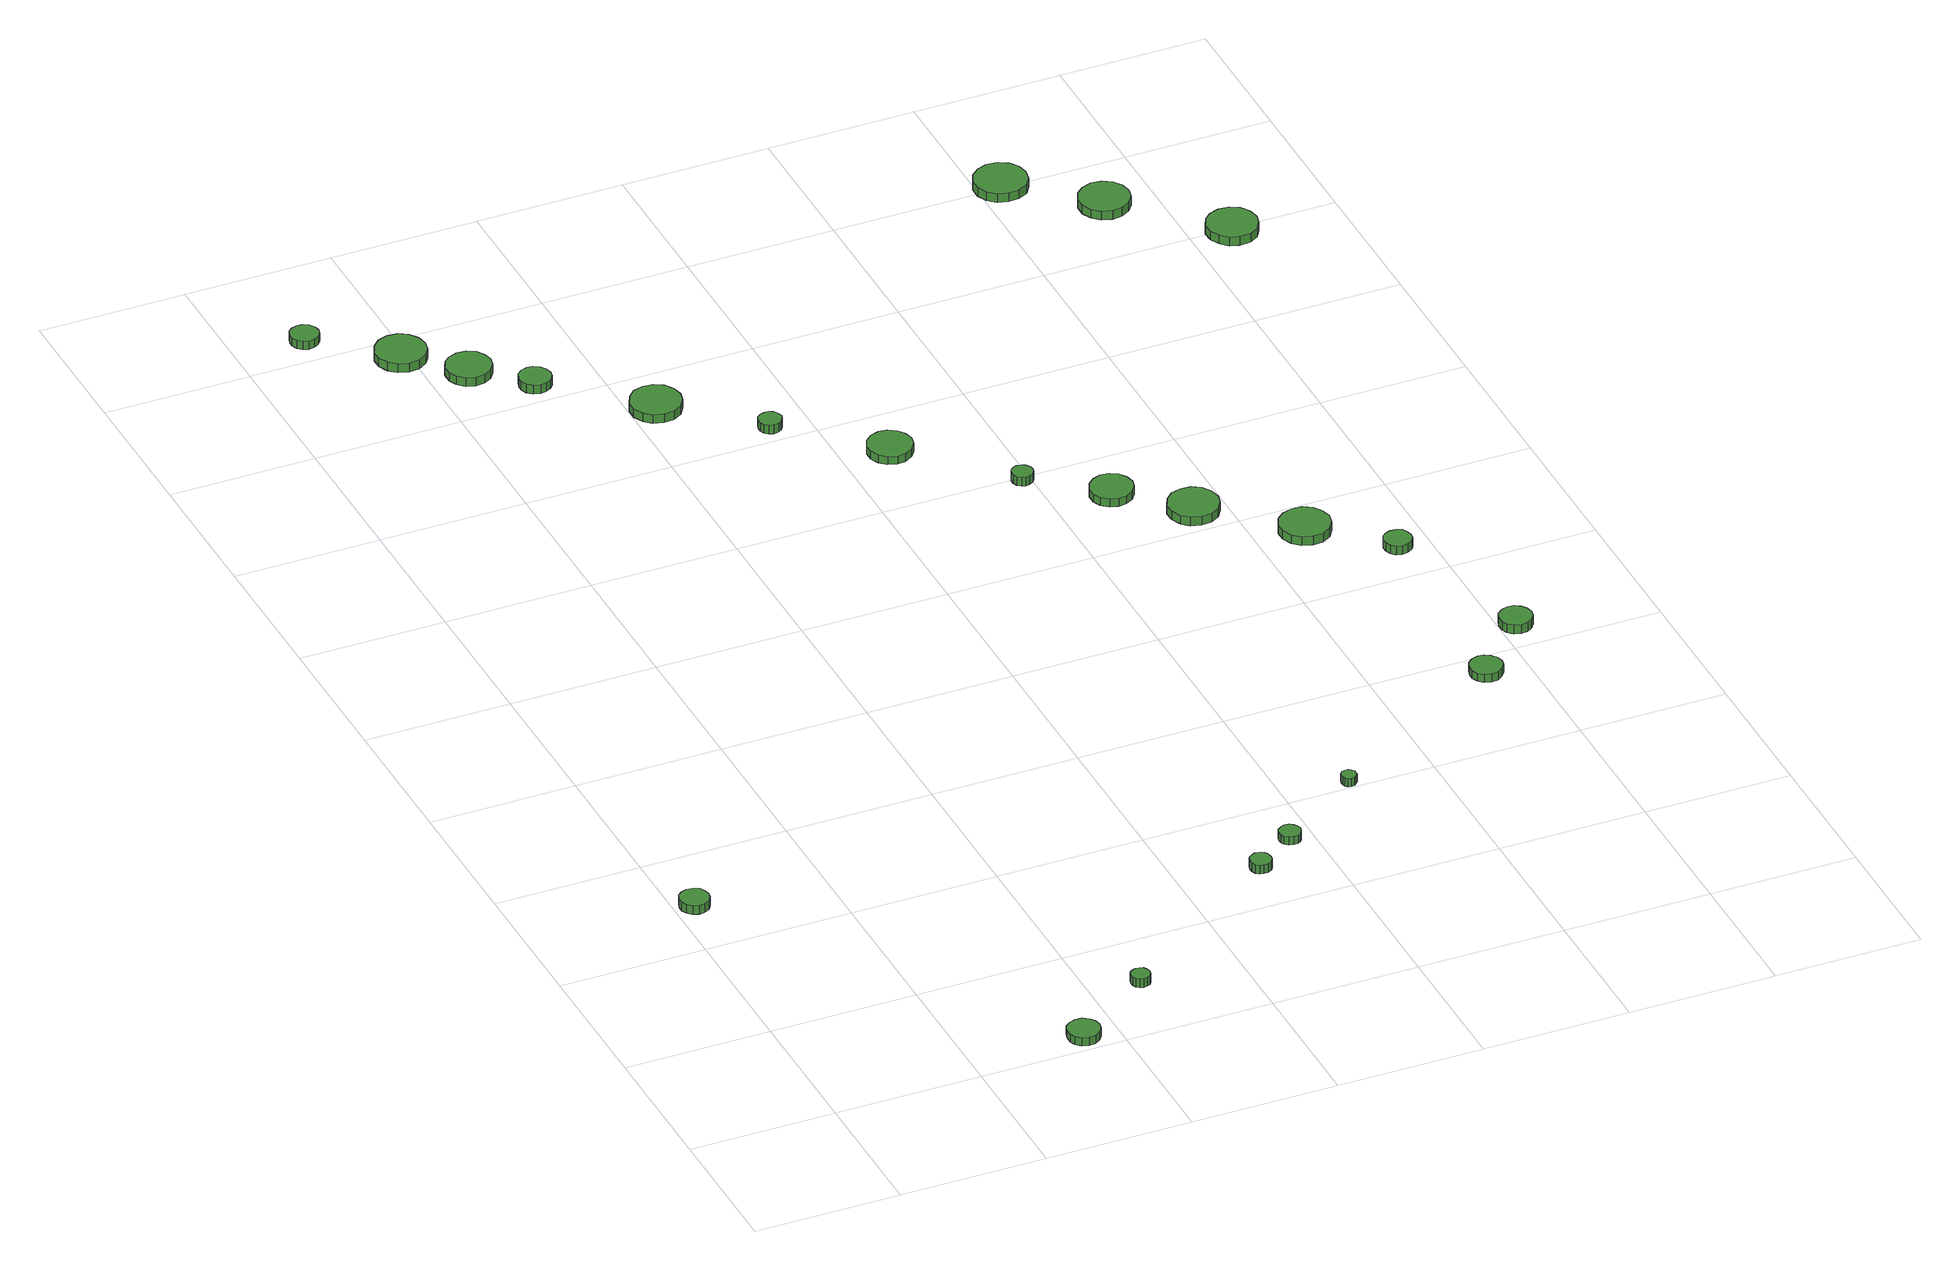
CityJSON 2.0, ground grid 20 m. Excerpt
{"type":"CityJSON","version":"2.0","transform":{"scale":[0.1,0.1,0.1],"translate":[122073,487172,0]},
"CityObjects":{
"tree1":{"type":"SolitaryVegetationObject","attributes":{"function":"something"},"geometry":[{"type":"MultiSurface","lod":"1","boundaries":[[[0,1,2,3,4,5,6,7,8,9,10,11,12,13,14]],[[15,16,17,18,19,20,21,22,23,24,25,26,27,28,29]],[[0,29,28,1]],[[1,28,27,2]],[[2,27,26,3]],[[3,26,25,4]],[[4,25,24,5]],[[5,24,23,6]],[[6,23,22,7]],[[7,22,21,8]],[[8,21,20,9]],[[9,20,19,10]],[[10,19,18,11]],[[11,18,17,12]],[[12,17,16,13]],[[13,16,15,14]],[[14,15,29,0]]]}]},
"tree2":{"type":"SolitaryVegetationObject","attributes":{"function":"something"},"geometry":[{"type":"MultiSurface","lod":"1","boundaries":[[[30,31,32,33,34,35,36,37,38,39,40,41,42,43,44]],[[45,46,47,48,49,50,51,52,53,54,55,56,57,58,59]],[[30,59,58,31]],[[31,58,57,32]],[[32,57,56,33]],[[33,56,55,34]],[[34,55,54,35]],[[35,54,53,36]],[[36,53,52,37]],[[37,52,51,38]],[[38,51,50,39]],[[39,50,49,40]],[[40,49,48,41]],[[41,48,47,42]],[[42,47,46,43]],[[43,46,45,44]],[[44,45,59,30]]]}]},
"tree3":{"type":"SolitaryVegetationObject","attributes":{"function":"something"},"geometry":[{"type":"MultiSurface","lod":"1","boundaries":[[[60,61,62,63,64,65,66,67,68,69,70,71,72,73,74]],[[75,76,77,78,79,80,81,82,83,84,85,86,87,88,89]],[[60,89,88,61]],[[61,88,87,62]],[[62,87,86,63]],[[63,86,85,64]],[[64,85,84,65]],[[65,84,83,66]],[[66,83,82,67]],[[67,82,81,68]],[[68,81,80,69]],[[69,80,79,70]],[[70,79,78,71]],[[71,78,77,72]],[[72,77,76,73]],[[73,76,75,74]],[[74,75,89,60]]]}]},
"tree4":{"type":"SolitaryVegetationObject","attributes":{"function":"something"},"geometry":[{"type":"MultiSurface","lod":"1","boundaries":[[[90,91,92,93,94,95,96,97,98,99,100,101,102,103,104]],[[105,106,107,108,109,110,111,112,113,114,115,116,117,118,119]],[[90,119,118,91]],[[91,118,117,92]],[[92,117,116,93]],[[93,116,115,94]],[[94,115,114,95]],[[95,114,113,96]],[[96,113,112,97]],[[97,112,111,98]],[[98,111,110,99]],[[99,110,109,100]],[[100,109,108,101]],[[101,108,107,102]],[[102,107,106,103]],[[103,106,105,104]],[[104,105,119,90]]]}]},
"tree5":{"type":"SolitaryVegetationObject","attributes":{"function":"something"},"geometry":[{"type":"MultiSurface","lod":"1","boundaries":[[[120,121,122,123,124,125,126,127,128,129,130,131,132,133,134]],[[135,136,137,138,139,140,141,142,143,144,145,146,147,148,149]],[[120,149,148,121]],[[121,148,147,122]],[[122,147,146,123]],[[123,146,145,124]],[[124,145,144,125]],[[125,144,143,126]],[[126,143,142,127]],[[127,142,141,128]],[[128,141,140,129]],[[129,140,139,130]],[[130,139,138,131]],[[131,138,137,132]],[[132,137,136,133]],[[133,136,135,134]],[[134,135,149,120]]]}]},
"tree6":{"type":"SolitaryVegetationObject","attributes":{"function":"something"},"geometry":[{"type":"MultiSurface","lod":"1","boundaries":[[[150,151,152,153,154,155,156,157,158,159,160,161,162,163,164]],[[165,166,167,168,169,170,171,172,173,174,175,176,177,178,179]],[[150,179,178,151]],[[151,178,177,152]],[[152,177,176,153]],[[153,176,175,154]],[[154,175,174,155]],[[155,174,173,156]],[[156,173,172,157]],[[157,172,171,158]],[[158,171,170,159]],[[159,170,169,160]],[[160,169,168,161]],[[161,168,167,162]],[[162,167,166,163]],[[163,166,165,164]],[[164,165,179,150]]]}]},
"tree7":{"type":"SolitaryVegetationObject","attributes":{"function":"something"},"geometry":[{"type":"MultiSurface","lod":"1","boundaries":[[[180,181,182,183,184,185,186,187,188,189,190,191,192,193,194]],[[195,196,197,198,199,200,201,202,203,204,205,206,207,208,209]],[[180,209,208,181]],[[181,208,207,182]],[[182,207,206,183]],[[183,206,205,184]],[[184,205,204,185]],[[185,204,203,186]],[[186,203,202,187]],[[187,202,201,188]],[[188,201,200,189]],[[189,200,199,190]],[[190,199,198,191]],[[191,198,197,192]],[[192,197,196,193]],[[193,196,195,194]],[[194,195,209,180]]]}]},
"tree8":{"type":"SolitaryVegetationObject","attributes":{"function":"something"},"geometry":[{"type":"MultiSurface","lod":"1","boundaries":[[[210,211,212,213,214,215,216,217,218,219,220,221,222,223,224]],[[225,226,227,228,229,230,231,232,233,234,235,236,237,238,239]],[[210,239,238,211]],[[211,238,237,212]],[[212,237,236,213]],[[213,236,235,214]],[[214,235,234,215]],[[215,234,233,216]],[[216,233,232,217]],[[217,232,231,218]],[[218,231,230,219]],[[219,230,229,220]],[[220,229,228,221]],[[221,228,227,222]],[[222,227,226,223]],[[223,226,225,224]],[[224,225,239,210]]]}]},
"tree9":{"type":"SolitaryVegetationObject","attributes":{"function":"something"},"geometry":[{"type":"MultiSurface","lod":"1","boundaries":[[[240,241,242,243,244,245,246,247,248,249,250,251,252,253,254]],[[255,256,257,258,259,260,261,262,263,264,265,266,267,268,269]],[[240,269,268,241]],[[241,268,267,242]],[[242,267,266,243]],[[243,266,265,244]],[[244,265,264,245]],[[245,264,263,246]],[[246,263,262,247]],[[247,262,261,248]],[[248,261,260,249]],[[249,260,259,250]],[[250,259,258,251]],[[251,258,257,252]],[[252,257,256,253]],[[253,256,255,254]],[[254,255,269,240]]]}]},
"tree10":{"type":"SolitaryVegetationObject","attributes":{"function":"something"},"geometry":[{"type":"MultiSurface","lod":"1","boundaries":[[[270,271,272,273,274,275,276,277,278,279,280,281,282,283,284]],[[285,286,287,288,289,290,291,292,293,294,295,296,297,298,299]],[[270,299,298,271]],[[271,298,297,272]],[[272,297,296,273]],[[273,296,295,274]],[[274,295,294,275]],[[275,294,293,276]],[[276,293,292,277]],[[277,292,291,278]],[[278,291,290,279]],[[279,290,289,280]],[[280,289,288,281]],[[281,288,287,282]],[[282,287,286,283]],[[283,286,285,284]],[[284,285,299,270]]]}]},
"tree11":{"type":"SolitaryVegetationObject","attributes":{"function":"something"},"geometry":[{"type":"MultiSurface","lod":"1","boundaries":[[[300,301,302,303,304,305,306,307,308,309,310,311,312,313,314]],[[315,316,317,318,319,320,321,322,323,324,325,326,327,328,329]],[[300,329,328,301]],[[301,328,327,302]],[[302,327,326,303]],[[303,326,325,304]],[[304,325,324,305]],[[305,324,323,306]],[[306,323,322,307]],[[307,322,321,308]],[[308,321,320,309]],[[309,320,319,310]],[[310,319,318,311]],[[311,318,317,312]],[[312,317,316,313]],[[313,316,315,314]],[[314,315,329,300]]]}]},
"tree12":{"type":"SolitaryVegetationObject","attributes":{"function":"something"},"geometry":[{"type":"MultiSurface","lod":"1","boundaries":[[[330,331,332,333,334,335,336,337,338,339,340,341,342,343,344]],[[345,346,347,348,349,350,351,352,353,354,355,356,357,358,359]],[[330,359,358,331]],[[331,358,357,332]],[[332,357,356,333]],[[333,356,355,334]],[[334,355,354,335]],[[335,354,353,336]],[[336,353,352,337]],[[337,352,351,338]],[[338,351,350,339]],[[339,350,349,340]],[[340,349,348,341]],[[341,348,347,342]],[[342,347,346,343]],[[343,346,345,344]],[[344,345,359,330]]]}]},
"tree13":{"type":"SolitaryVegetationObject","attributes":{"function":"something"},"geometry":[{"type":"MultiSurface","lod":"1","boundaries":[[[360,361,362,363,364,365,366,367,368,369,370,371,372,373,374]],[[375,376,377,378,379,380,381,382,383,384,385,386,387,388,389]],[[360,389,388,361]],[[361,388,387,362]],[[362,387,386,363]],[[363,386,385,364]],[[364,385,384,365]],[[365,384,383,366]],[[366,383,382,367]],[[367,382,381,368]],[[368,381,380,369]],[[369,380,379,370]],[[370,379,378,371]],[[371,378,377,372]],[[372,377,376,373]],[[373,376,375,374]],[[374,375,389,360]]]}]},
"tree14":{"type":"SolitaryVegetationObject","attributes":{"function":"something"},"geometry":[{"type":"MultiSurface","lod":"1","boundaries":[[[390,391,392,393,394,395,396,397,398,399,400,401,402,403,404]],[[405,406,407,408,409,410,411,412,413,414,415,416,417,418,419]],[[390,419,418,391]],[[391,418,417,392]],[[392,417,416,393]],[[393,416,415,394]],[[394,415,414,395]],[[395,414,413,396]],[[396,413,412,397]],[[397,412,411,398]],[[398,411,410,399]],[[399,410,409,400]],[[400,409,408,401]],[[401,408,407,402]],[[402,407,406,403]],[[403,406,405,404]],[[404,405,419,390]]]}]},
"tree15":{"type":"SolitaryVegetationObject","attributes":{"function":"something"},"geometry":[{"type":"MultiSurface","lod":"1","boundaries":[[[420,421,422,423,424,425,426,427,428,429,430,431,432,433,434]],[[435,436,437,438,439,440,441,442,443,444,445,446,447,448,449]],[[420,449,448,421]],[[421,448,447,422]],[[422,447,446,423]],[[423,446,445,424]],[[424,445,444,425]],[[425,444,443,426]],[[426,443,442,427]],[[427,442,441,428]],[[428,441,440,429]],[[429,440,439,430]],[[430,439,438,431]],[[431,438,437,432]],[[432,437,436,433]],[[433,436,435,434]],[[434,435,449,420]]]}]},
"tree16":{"type":"SolitaryVegetationObject","attributes":{"function":"something"},"geometry":[{"type":"MultiSurface","lod":"1","boundaries":[[[450,451,452,453,454,455,456,457,458,459,460,461,462,463,464]],[[465,466,467,468,469,470,471,472,473,474,475,476,477,478,479]],[[450,479,478,451]],[[451,478,477,452]],[[452,477,476,453]],[[453,476,475,454]],[[454,475,474,455]],[[455,474,473,456]],[[456,473,472,457]],[[457,472,471,458]],[[458,471,470,459]],[[459,470,469,460]],[[460,469,468,461]],[[461,468,467,462]],[[462,467,466,463]],[[463,466,465,464]],[[464,465,479,450]]]}]},
"tree17":{"type":"SolitaryVegetationObject","attributes":{"function":"something"},"geometry":[{"type":"MultiSurface","lod":"1","boundaries":[[[480,481,482,483,484,485,486,487,488,489,490,491,492,493,494]],[[495,496,497,498,499,500,501,502,503,504,505,506,507,508,509]],[[480,509,508,481]],[[481,508,507,482]],[[482,507,506,483]],[[483,506,505,484]],[[484,505,504,485]],[[485,504,503,486]],[[486,503,502,487]],[[487,502,501,488]],[[488,501,500,489]],[[489,500,499,490]],[[490,499,498,491]],[[491,498,497,492]],[[492,497,496,493]],[[493,496,495,494]],[[494,495,509,480]]]}]},
"tree18":{"type":"SolitaryVegetationObject","attributes":{"function":"something"},"geometry":[{"type":"MultiSurface","lod":"1","boundaries":[[[510,511,512,513,514,515,516,517,518,519,520,521,522,523,524]],[[525,526,527,528,529,530,531,532,533,534,535,536,537,538,539]],[[510,539,538,511]],[[511,538,537,512]],[[512,537,536,513]],[[513,536,535,514]],[[514,535,534,515]],[[515,534,533,516]],[[516,533,532,517]],[[517,532,531,518]],[[518,531,530,519]],[[519,530,529,520]],[[520,529,528,521]],[[521,528,527,522]],[[522,527,526,523]],[[523,526,525,524]],[[524,525,539,510]]]}]},
"tree19":{"type":"SolitaryVegetationObject","attributes":{"function":"something"},"geometry":[{"type":"MultiSurface","lod":"1","boundaries":[[[540,541,542,543,544,545,546,547,548,549,550,551,552,553,554]],[[555,556,557,558,559,560,561,562,563,564,565,566,567,568,569]],[[540,569,568,541]],[[541,568,567,542]],[[542,567,566,543]],[[543,566,565,544]],[[544,565,564,545]],[[545,564,563,546]],[[546,563,562,547]],[[547,562,561,548]],[[548,561,560,549]],[[549,560,559,550]],[[550,559,558,551]],[[551,558,557,552]],[[552,557,556,553]],[[553,556,555,554]],[[554,555,569,540]]]}]},
"tree20":{"type":"SolitaryVegetationObject","attributes":{"function":"something"},"geometry":[{"type":"MultiSurface","lod":"1","boundaries":[[[570,571,572,573,574,575,576,577,578,579,580,581,582,583,584]],[[585,586,587,588,589,590,591,592,593,594,595,596,597,598,599]],[[570,599,598,571]],[[571,598,597,572]],[[572,597,596,573]],[[573,596,595,574]],[[574,595,594,575]],[[575,594,593,576]],[[576,593,592,577]],[[577,592,591,578]],[[578,591,590,579]],[[579,590,589,580]],[[580,589,588,581]],[[581,588,587,582]],[[582,587,586,583]],[[583,586,585,584]],[[584,585,599,570]]]}]},
"tree21":{"type":"SolitaryVegetationObject","attributes":{"function":"something"},"geometry":[{"type":"MultiSurface","lod":"1","boundaries":[[[600,601,602,603,604,605,606,607,608,609,610,611,612,613,614]],[[615,616,617,618,619,620,621,622,623,624,625,626,627,628,629]],[[600,629,628,601]],[[601,628,627,602]],[[602,627,626,603]],[[603,626,625,604]],[[604,625,624,605]],[[605,624,623,606]],[[606,623,622,607]],[[607,622,621,608]],[[608,621,620,609]],[[609,620,619,610]],[[610,619,618,611]],[[611,618,617,612]],[[612,617,616,613]],[[613,616,615,614]],[[614,615,629,600]]]}]},
"tree22":{"type":"SolitaryVegetationObject","attributes":{"function":"something"},"geometry":[{"type":"MultiSurface","lod":"1","boundaries":[[[630,631,632,633,634,635,636,637,638,639,640,641,642,643,644]],[[645,646,647,648,649,650,651,652,653,654,655,656,657,658,659]],[[630,659,658,631]],[[631,658,657,632]],[[632,657,656,633]],[[633,656,655,634]],[[634,655,654,635]],[[635,654,653,636]],[[636,653,652,637]],[[637,652,651,638]],[[638,651,650,639]],[[639,650,649,640]],[[640,649,648,641]],[[641,648,647,642]],[[642,647,646,643]],[[643,646,645,644]],[[644,645,659,630]]]}]},
"tree23":{"type":"SolitaryVegetationObject","attributes":{"function":"something"},"geometry":[{"type":"MultiSurface","lod":"1","boundaries":[[[660,661,662,663,664,665,666,667,668,669,670,671,672,673,674]],[[675,676,677,678,679,680,681,682,683,684,685,686,687,688,689]],[[660,689,688,661]],[[661,688,687,662]],[[662,687,686,663]],[[663,686,685,664]],[[664,685,684,665]],[[665,684,683,666]],[[666,683,682,667]],[[667,682,681,668]],[[668,681,680,669]],[[669,680,679,670]],[[670,679,678,671]],[[671,678,677,672]],[[672,677,676,673]],[[673,676,675,674]],[[674,675,689,660]]]}]}
},
"vertices":[
[46,492,15],[44,500,15],[40,507,15],[32,511,15],[24,512,15],[16,509,15],[10,504,15],[7,496,15],[7,488,15],[10,481,15],[16,475,15],[24,472,15],[32,473,15],[40,477,15],[44,484,15],[44,484,2],[40,477,2],[32,473,2],[24,472,2],[16,475,2],[10,481,2],[7,488,2],[7,496,2],[10,504,2],[16,509,2],[24,512,2],[32,511,2],[40,507,2],[44,500,2],[46,492,2],
[374,25,16],[372,34,16],[367,41,16],[359,46,16],[350,47,16],[341,44,16],[334,38,16],[331,29,16],[331,20,16],[334,12,16],[341,6,16],[350,3,16],[359,4,16],[367,9,16],[372,16,16],[372,16,4],[367,9,4],[359,4,4],[350,3,4],[341,6,4],[334,12,4],[331,20,4],[331,29,4],[334,38,4],[341,44,4],[350,47,4],[359,46,4],[367,41,4],[372,34,4],[374,25,4],
[477,102,20],[476,107,20],[473,112,20],[468,114,20],[463,115,20],[458,113,20],[454,110,20],[452,105,20],[452,99,20],[454,94,20],[458,91,20],[463,89,20],[468,90,20],[473,92,20],[476,97,20],[476,97,7],[473,92,7],[468,90,7],[463,89,7],[458,91,7],[454,94,7],[452,99,7],[452,105,7],[454,110,7],[458,113,7],[463,115,7],[468,114,7],[473,112,7],[476,107,7],[477,102,7],
[112,1840,15],[110,1848,15],[105,1855,15],[98,1859,15],[90,1859,15],[83,1857,15],[77,1852,15],[74,1844,15],[74,1836,15],[77,1829,15],[83,1824,15],[90,1821,15],[98,1822,15],[105,1826,15],[110,1832,15],[110,1832,3],[105,1826,3],[98,1822,3],[90,1821,3],[83,1824,3],[77,1829,3],[74,1836,3],[74,1844,3],[77,1852,3],[83,1857,3],[90,1859,3],[98,1859,3],[105,1855,3],[110,1848,3],[112,1840,3],
[221,1756,17],[218,1770,17],[210,1781,17],[198,1789,17],[184,1790,17],[170,1786,17],[160,1776,17],[154,1763,17],[154,1749,17],[160,1736,17],[170,1727,17],[184,1722,17],[198,1724,17],[210,1731,17],[218,1742,17],[218,1742,4],[210,1731,4],[198,1724,4],[184,1722,4],[170,1727,4],[160,1736,4],[154,1749,4],[154,1763,4],[160,1776,4],[170,1786,4],[184,1790,4],[198,1789,4],[210,1781,4],[218,1770,4],[221,1756,4],
[282,1691,16],[279,1703,16],[272,1714,16],[261,1720,16],[248,1721,16],[236,1717,16],[227,1709,16],[222,1698,16],[222,1685,16],[227,1674,16],[236,1665,16],[248,1661,16],[261,1663,16],[272,1669,16],[279,1679,16],[279,1679,3],[272,1669,3],[261,1663,3],[248,1661,3],[236,1665,3],[227,1674,3],[222,1685,3],[222,1698,3],[227,1709,3],[236,1717,3],[248,1721,3],[261,1720,3],[272,1714,3],[279,1703,3],[282,1691,3],
[720,274,20],[719,280,20],[716,285,20],[710,288,20],[704,289,20],[699,287,20],[694,283,20],[692,277,20],[692,271,20],[694,265,20],[699,261,20],[704,260,20],[710,260,20],[716,263,20],[719,268,20],[719,268,7],[716,263,7],[710,260,7],[704,260,7],[699,261,7],[694,265,7],[692,271,7],[692,277,7],[694,283,7],[699,287,7],[704,289,7],[710,288,7],[716,285,7],[719,280,7],[720,274,7],
[339,1635,15],[337,1644,15],[332,1651,15],[324,1656,15],[316,1657,15],[307,1654,15],[300,1648,15],[297,1640,15],[297,1631,15],[300,1623,15],[307,1617,15],[316,1614,15],[324,1615,15],[332,1619,15],[337,1626,15],[337,1626,2],[332,1619,2],[324,1615,2],[316,1614,2],[307,1617,2],[300,1623,2],[297,1631,2],[297,1640,2],[300,1648,2],[307,1654,2],[316,1657,2],[324,1656,2],[332,1651,2],[337,1644,2],[339,1635,2],
[781,319,18],[779,325,18],[776,330,18],[771,333,18],[765,334,18],[759,332,18],[754,328,18],[752,322,18],[752,316,18],[754,311,18],[759,307,18],[765,305,18],[771,305,18],[776,308,18],[779,313,18],[779,313,6],[776,308,6],[771,305,6],[765,305,6],[759,307,6],[754,311,6],[752,316,6],[752,322,6],[754,328,6],[759,332,6],[765,334,6],[771,333,6],[776,330,6],[779,325,6],[781,319,6],
[468,1525,15],[465,1539,15],[457,1551,15],[445,1558,15],[431,1559,15],[417,1555,15],[407,1545,15],[401,1532,15],[401,1518,15],[407,1505,15],[417,1496,15],[431,1492,15],[445,1493,15],[457,1500,15],[465,1512,15],[465,1512,2],[457,1500,2],[445,1493,2],[431,1492,2],[417,1496,2],[407,1505,2],[401,1518,2],[401,1532,2],[407,1545,2],[417,1555,2],[431,1559,2],[445,1558,2],[457,1551,2],[465,1539,2],[468,1525,2],
[564,1429,15],[562,1435,15],[558,1441,15],[553,1444,15],[546,1444,15],[540,1442,15],[535,1438,15],[533,1432,15],[533,1426,15],[535,1420,15],[540,1415,15],[546,1413,15],[553,1414,15],[558,1417,15],[562,1423,15],[562,1423,2],[558,1417,2],[553,1414,2],[546,1413,2],[540,1415,2],[535,1420,2],[533,1426,2],[533,1432,2],[535,1438,2],[540,1442,2],[546,1444,2],[553,1444,2],[558,1441,2],[562,1435,2],[564,1429,2],
[894,403,19],[894,407,19],[891,410,19],[888,413,19],[883,413,19],[879,412,19],[876,409,19],[875,405,19],[875,401,19],[876,397,19],[879,394,19],[883,393,19],[888,393,19],[891,396,19],[894,399,19],[894,399,7],[891,396,7],[888,393,7],[883,393,7],[879,394,7],[876,397,7],[875,401,7],[875,405,7],[876,409,7],[879,412,7],[883,413,7],[888,413,7],[891,410,7],[894,407,7],[894,403,7],
[693,1318,14],[690,1330,14],[683,1340,14],[672,1347,14],[660,1348,14],[648,1344,14],[639,1336,14],[634,1324,14],[634,1312,14],[639,1300,14],[648,1292,14],[660,1288,14],[672,1289,14],[683,1296,14],[690,1306,14],[690,1306,2],[683,1296,2],[672,1289,2],[660,1288,2],[648,1292,2],[639,1300,2],[634,1312,2],[634,1324,2],[639,1336,2],[648,1344,2],[660,1348,2],[672,1347,2],[683,1340,2],[690,1330,2],[693,1318,2],
[803,1193,15],[802,1198,15],[798,1203,15],[793,1206,15],[787,1207,15],[782,1205,15],[777,1201,15],[775,1196,15],[775,1190,15],[777,1184,15],[782,1180,15],[787,1178,15],[793,1179,15],[798,1182,15],[802,1187,15],[802,1187,2],[798,1182,2],[793,1179,2],[787,1178,2],[782,1180,2],[777,1184,2],[775,1190,2],[775,1196,2],[777,1201,2],[782,1205,2],[787,1207,2],[793,1206,2],[798,1203,2],[802,1198,2],[803,1193,2],
[906,1116,15],[903,1128,15],[896,1138,15],[886,1144,15],[874,1145,15],[863,1141,15],[854,1133,15],[849,1122,15],[849,1110,15],[854,1099,15],[863,1091,15],[874,1088,15],[886,1089,15],[896,1095,15],[903,1105,15],[903,1105,3],[896,1095,3],[886,1089,3],[874,1088,3],[863,1091,3],[854,1099,3],[849,1110,3],[849,1122,3],[854,1133,3],[863,1141,3],[874,1145,3],[886,1144,3],[896,1138,3],[903,1128,3],[906,1116,3],
[990,1042,15],[987,1056,15],[979,1068,15],[967,1075,15],[953,1076,15],[939,1072,15],[929,1062,15],[923,1049,15],[923,1035,15],[929,1022,15],[939,1013,15],[953,1009,15],[967,1010,15],[979,1017,15],[987,1029,15],[987,1029,2],[979,1017,2],[967,1010,2],[953,1009,2],[939,1013,2],[929,1022,2],[923,1035,2],[923,1049,2],[929,1062,2],[939,1072,2],[953,1076,2],[967,1075,2],[979,1068,2],[987,1056,2],[990,1042,2],
[1163,556,19],[1161,565,19],[1155,572,19],[1148,577,19],[1139,578,19],[1130,575,19],[1123,569,19],[1120,560,19],[1120,551,19],[1123,543,19],[1130,537,19],[1139,534,19],[1148,535,19],[1155,540,19],[1161,547,19],[1161,547,7],[1155,540,7],[1148,535,7],[1139,534,7],[1130,537,7],[1123,543,7],[1120,551,7],[1120,560,7],[1123,569,7],[1130,575,7],[1139,578,7],[1148,577,7],[1155,572,7],[1161,565,7],[1163,556,7],
[1099,944,16],[1096,957,16],[1088,969,16],[1076,976,16],[1062,977,16],[1048,973,16],[1038,964,16],[1032,951,16],[1032,937,16],[1038,924,16],[1048,914,16],[1062,910,16],[1076,911,16],[1088,918,16],[1096,930,16],[1096,930,3],[1088,918,3],[1076,911,3],[1062,910,3],[1048,914,3],[1038,924,3],[1032,937,3],[1032,951,3],[1038,964,3],[1048,973,3],[1062,977,3],[1076,976,3],[1088,969,3],[1096,957,3],[1099,944,3],
[1241,640,20],[1239,649,20],[1234,656,20],[1226,661,20],[1217,662,20],[1208,659,20],[1201,653,20],[1198,645,20],[1198,635,20],[1201,627,20],[1208,621,20],[1217,618,20],[1226,619,20],[1234,624,20],[1239,631,20],[1239,631,7],[1234,624,7],[1226,619,7],[1217,618,7],[1208,621,7],[1201,627,7],[1198,635,7],[1198,645,7],[1201,653,7],[1208,659,7],[1217,662,7],[1226,661,7],[1234,656,7],[1239,649,7],[1241,640,7],
[1174,860,19],[1172,867,19],[1168,874,19],[1161,877,19],[1153,878,19],[1146,876,19],[1140,871,19],[1137,864,19],[1137,856,19],[1140,849,19],[1146,843,19],[1153,841,19],[1161,842,19],[1168,846,19],[1172,852,19],[1172,852,6],[1168,846,6],[1161,842,6],[1153,841,6],[1146,843,6],[1140,849,6],[1137,856,6],[1137,864,6],[1140,871,6],[1146,876,6],[1153,878,6],[1161,877,6],[1168,874,6],[1172,867,6],[1174,860,6],
[1065,1801,15],[1062,1815,15],[1054,1827,15],[1041,1834,15],[1026,1836,15],[1012,1831,15],[1001,1821,15],[995,1808,15],[995,1793,15],[1001,1780,15],[1012,1770,15],[1026,1766,15],[1041,1767,15],[1054,1774,15],[1062,1786,15],[1062,1786,2],[1054,1774,2],[1041,1767,2],[1026,1766,2],[1012,1770,2],[1001,1780,2],[995,1793,2],[995,1808,2],[1001,1821,2],[1012,1831,2],[1026,1836,2],[1041,1834,2],[1054,1827,2],[1062,1815,2],[1065,1801,2],
[1166,1711,15],[1163,1725,15],[1155,1736,15],[1143,1743,15],[1129,1745,15],[1115,1740,15],[1105,1731,15],[1099,1718,15],[1099,1704,15],[1105,1691,15],[1115,1682,15],[1129,1677,15],[1143,1679,15],[1155,1686,15],[1163,1697,15],[1163,1697,2],[1155,1686,2],[1143,1679,2],[1129,1677,2],[1115,1682,2],[1105,1691,2],[1099,1704,2],[1099,1718,2],[1105,1731,2],[1115,1740,2],[1129,1745,2],[1143,1743,2],[1155,1736,2],[1163,1725,2],[1166,1711,2],
[1290,1596,13],[1287,1609,13],[1279,1621,13],[1267,1628,13],[1252,1629,13],[1239,1625,13],[1229,1616,13],[1223,1603,13],[1223,1589,13],[1229,1576,13],[1239,1566,13],[1252,1562,13],[1267,1563,13],[1279,1570,13],[1287,1582,13],[1287,1582,0],[1279,1570,0],[1267,1563,0],[1252,1562,0],[1239,1566,0],[1229,1576,0],[1223,1589,0],[1223,1603,0],[1229,1616,0],[1239,1625,0],[1252,1629,0],[1267,1628,0],[1279,1621,0],[1287,1609,0],[1290,1596,0]
]}
